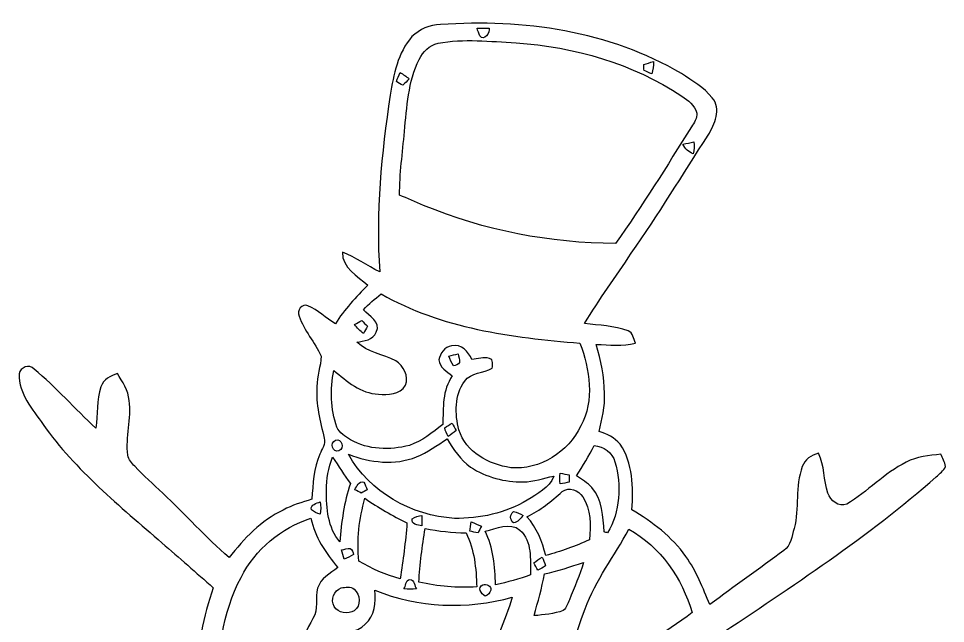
# Model space of a CAD drawing. Header units: centimetres. Extents: x -11.7 to 11.6, y -16 to 16.1.
# Drawn here: x -11.68 to 11.62, y 0.87 to 16.08 of the extents above; entities that cross this region are included whole.
import ezdxf

# ---------------------------------------------------------------- set-up
doc = ezdxf.new("R2010")
doc.units = ezdxf.units.CM
doc.header["$MEASUREMENT"] = 0
doc.layers.add('Camada 1', color=7, linetype='Continuous')

msp = doc.modelspace()

# ---------------------------------------------------------------- linework, layer by layer
at = {"layer": 'Camada 1', "color": 142}
for points, knots in [([(-1.07562, 15.92227), (1.00224, 16.07573), (3.17394, 15.76246), (4.98934, 14.69108), (4.98934, 14.69108), (5.2578, 14.5094), (5.5559, 14.3443), (5.75839, 14.0843), (5.75839, 14.0843), (5.99757, 13.80137), (5.82083, 13.41896), (5.65714, 13.14485), (5.65714, 13.14485), (5.01509, 12.15355), (4.4002, 11.1446), (3.72322, 10.17658), (3.72322, 10.17658), (3.33516, 9.58603), (2.91606, 9.01488), (2.55023, 8.40987), (2.55023, 8.40987), (2.91571, 8.36683), (3.29248, 8.35131), (3.64243, 8.22713), (3.64243, 8.22713), (3.76837, 8.18197), (3.78178, 8.02322), (3.82834, 7.92057), (3.82834, 7.92057), (3.50767, 7.82038), (3.16971, 7.88564), (2.84127, 7.88458), (2.84127, 7.88458), (2.95592, 7.48277), (3.05364, 7.07108), (3.04941, 6.65021), (3.04941, 6.65021), (3.07093, 6.32636), (2.98415, 6.01098), (2.915, 5.69771), (2.915, 5.69771), (3.11185, 5.63951), (3.30835, 5.54249), (3.44241, 5.38268), (3.44241, 5.38268), (3.77084, 4.90008), (3.7786, 4.29225), (3.73909, 3.73098), (3.73909, 3.73098), (4.25485, 3.42477), (4.74839, 3.05294), (5.09446, 2.55588), (5.09446, 2.55588), (5.36751, 2.19287), (5.52097, 1.76107), (5.70195, 1.34902), (5.70195, 1.34902), (6.31896, 1.80552), (6.94055, 2.25531), (7.5625, 2.7051), (7.5625, 2.7051), (7.73853, 2.83069), (7.75758, 3.07234), (7.81826, 3.26073), (7.81826, 3.26073), (7.95408, 3.77084), (7.83766, 4.31906), (8.02428, 4.81683), (8.02428, 4.81683), (8.08637, 4.99569), (8.25324, 5.0994), (8.42751, 5.14985), (8.42751, 5.14985), (8.5912, 4.83764), (8.55662, 4.47534), (8.66563, 4.14796), (8.66563, 4.14796), (8.73125, 3.96804), (8.94292, 3.78248), (9.14188, 3.87385), (9.14188, 3.87385), (9.66646, 4.1843), (10.08627, 4.64996), (10.63449, 4.92513), (10.63449, 4.92513), (10.89836, 5.07612), (11.21269, 5.08423), (11.5062, 5.13009), (11.5062, 5.13009), (11.54359, 5.02673), (11.61344, 4.93042), (11.62297, 4.81824), (11.62297, 4.81824), (11.58557, 4.70288), (11.46492, 4.6422), (11.38978, 4.55577), (11.38978, 4.55577), (9.67775, 3.05294), (7.76534, 1.80552), (5.87657, 0.54151), (5.87657, 0.54151), (6.12775, -0.99378), (5.87446, -2.60809), (5.16749, -3.99344), (5.16749, -3.99344), (6.42444, -5.04225), (7.15786, -6.64845), (7.239, -8.27334), (7.239, -8.27334), (7.38399, -10.18187), (6.57507, -12.0844), (5.26768, -13.45212), (5.26768, -13.45212), (4.4517, -14.33512), (3.43817, -15.03821), (2.31846, -15.47848), (2.31846, -15.47848), (1.40053, -15.84854), (0.40076, -15.96249), (-0.58244, -15.95861), (-0.58244, -15.95861), (-1.88278, -15.91627), (-3.17183, -15.60936), (-4.36174, -15.08654), (-4.36174, -15.08654), (-5.24193, -14.71718), (-6.03074, -14.15062), (-6.69466, -13.46764), (-6.69466, -13.46764), (-7.94209, -12.13908), (-8.70197, -10.34838), (-8.72772, -8.52029), (-8.72772, -8.52029), (-8.78628, -7.41362), (-8.62259, -6.27345), (-8.13894, -5.26944), (-8.13894, -5.26944), (-7.7918, -4.5212), (-7.23618, -3.88444), (-6.57648, -3.39478), (-6.57648, -3.39478), (-7.02098, -2.49132), (-7.19138, -1.47743), (-7.1815, -0.47625), (-7.1815, -0.47625), (-7.19737, 0.29104), (-7.03721, 1.05128), (-6.78321, 1.772), (-6.78321, 1.772), (-7.21572, 2.14454), (-7.64011, 2.52659), (-8.07403, 2.89736), (-8.07403, 2.89736), (-9.13412, 3.81952), (-10.24149, 4.71699), (-11.06099, 5.87269), (-11.06099, 5.87269), (-11.32593, 6.25863), (-11.68012, 6.63963), (-11.66142, 7.14375), (-11.66142, 7.14375), (-11.64484, 7.3085), (-11.40248, 7.4108), (-11.28889, 7.26616), (-11.28889, 7.26616), (-10.73785, 6.80791), (-10.26336, 6.26745), (-9.73667, 5.78309), (-9.73667, 5.78309), (-9.69398, 6.12987), (-9.71762, 6.48758), (-9.60967, 6.82378), (-9.60967, 6.82378), (-9.54793, 7.00334), (-9.36166, 7.09683), (-9.19551, 7.15857), (-9.19551, 7.15857), (-9.0678, 6.94655), (-8.91505, 6.73171), (-8.90023, 6.47488), (-8.90023, 6.47488), (-8.83003, 6.01698), (-8.9916, 5.55978), (-8.93657, 5.10117), (-8.93657, 5.10117), (-8.91505, 4.99004), (-8.83003, 4.90679), (-8.75877, 4.82388), (-8.75877, 4.82388), (-8.53793, 4.58576), (-8.29381, 4.37056), (-8.05603, 4.14973), (-8.05603, 4.14973), (-7.49124, 3.61703), (-6.97265, 3.0353), (-6.38422, 2.52695), (-6.38422, 2.52695), (-6.01521, 3.00567), (-5.5813, 3.46075), (-5.02814, 3.72392), (-5.02814, 3.72392), (-4.8006, 3.84422), (-4.55295, 3.91936), (-4.30777, 3.99486), (-4.30777, 3.99486), (-4.27461, 4.3755), (-4.27108, 4.77732), (-4.10139, 5.12868), (-4.10139, 5.12868), (-4.05483, 5.25674), (-3.95676, 5.38656), (-3.99344, 5.5305), (-3.99344, 5.5305), (-4.09963, 5.95418), (-4.21217, 6.38492), (-4.17724, 6.8266), (-4.17724, 6.8266), (-4.185, 7.08766), (-4.07988, 7.33496), (-4.07035, 7.59319), (-4.07035, 7.59319), (-4.23228, 7.93997), (-4.50356, 8.23136), (-4.62562, 8.59861), (-4.62562, 8.59861), (-4.7057, 8.73231), (-4.54272, 8.92034), (-4.40584, 8.8579), (-4.40584, 8.8579), (-4.14867, 8.74995), (-3.95146, 8.54604), (-3.71581, 8.4014), (-3.71581, 8.4014), (-3.49391, 8.76688), (-3.19158, 9.06886), (-2.90089, 9.37824), (-2.90089, 9.37824), (-3.16195, 9.59732), (-3.54436, 9.81639), (-3.53836, 10.20163), (-3.53836, 10.20163), (-3.20393, 10.08133), (-2.921, 9.85908), (-2.60103, 9.70844), (-2.60103, 9.70844), (-2.70157, 11.1954), (-2.55834, 12.68377), (-2.33468, 14.15309), (-2.33468, 14.15309), (-2.25354, 14.66885), (-2.14277, 15.21319), (-1.79176, 15.621), (-1.79176, 15.621), (-1.59879, 15.80092), (-1.34408, 15.9258), (-1.07562, 15.92227), (-1.07562, 15.92227), (-1.07562, 15.92227), (-1.07562, 15.92227), (-1.07562, 15.92227)], [0, 0, 0, 0, 0.01515152, 0.01515152, 0.01515152, 0.01515152, 0.03030303, 0.03030303, 0.03030303, 0.03030303, 0.04545455, 0.04545455, 0.04545455, 0.04545455, 0.06060606, 0.06060606, 0.06060606, 0.06060606, 0.07575758, 0.07575758, 0.07575758, 0.07575758, 0.09090909, 0.09090909, 0.09090909, 0.09090909, 0.10606061, 0.10606061, 0.10606061, 0.10606061, 0.12121212, 0.12121212, 0.12121212, 0.12121212, 0.13636364, 0.13636364, 0.13636364, 0.13636364, 0.15151515, 0.15151515, 0.15151515, 0.15151515, 0.16666667, 0.16666667, 0.16666667, 0.16666667, 0.18181818, 0.18181818, 0.18181818, 0.18181818, 0.1969697, 0.1969697, 0.1969697, 0.1969697, 0.21212121, 0.21212121, 0.21212121, 0.21212121, 0.22727273, 0.22727273, 0.22727273, 0.22727273, 0.24242424, 0.24242424, 0.24242424, 0.24242424, 0.25757576, 0.25757576, 0.25757576, 0.25757576, 0.27272727, 0.27272727, 0.27272727, 0.27272727, 0.28787879, 0.28787879, 0.28787879, 0.28787879, 0.3030303, 0.3030303, 0.3030303, 0.3030303, 0.31818182, 0.31818182, 0.31818182, 0.31818182, 0.33333333, 0.33333333, 0.33333333, 0.33333333, 0.34848485, 0.34848485, 0.34848485, 0.34848485, 0.36363636, 0.36363636, 0.36363636, 0.36363636, 0.37878788, 0.37878788, 0.37878788, 0.37878788, 0.39393939, 0.39393939, 0.39393939, 0.39393939, 0.40909091, 0.40909091, 0.40909091, 0.40909091, 0.42424242, 0.42424242, 0.42424242, 0.42424242, 0.43939394, 0.43939394, 0.43939394, 0.43939394, 0.45454545, 0.45454545, 0.45454545, 0.45454545, 0.46969697, 0.46969697, 0.46969697, 0.46969697, 0.48484848, 0.48484848, 0.48484848, 0.48484848, 0.5, 0.5, 0.5, 0.5, 0.51515152, 0.51515152, 0.51515152, 0.51515152, 0.53030303, 0.53030303, 0.53030303, 0.53030303, 0.54545455, 0.54545455, 0.54545455, 0.54545455, 0.56060606, 0.56060606, 0.56060606, 0.56060606, 0.57575758, 0.57575758, 0.57575758, 0.57575758, 0.59090909, 0.59090909, 0.59090909, 0.59090909, 0.60606061, 0.60606061, 0.60606061, 0.60606061, 0.62121212, 0.62121212, 0.62121212, 0.62121212, 0.63636364, 0.63636364, 0.63636364, 0.63636364, 0.65151515, 0.65151515, 0.65151515, 0.65151515, 0.66666667, 0.66666667, 0.66666667, 0.66666667, 0.68181818, 0.68181818, 0.68181818, 0.68181818, 0.6969697, 0.6969697, 0.6969697, 0.6969697, 0.71212121, 0.71212121, 0.71212121, 0.71212121, 0.72727273, 0.72727273, 0.72727273, 0.72727273, 0.74242424, 0.74242424, 0.74242424, 0.74242424, 0.75757576, 0.75757576, 0.75757576, 0.75757576, 0.77272727, 0.77272727, 0.77272727, 0.77272727, 0.78787879, 0.78787879, 0.78787879, 0.78787879, 0.8030303, 0.8030303, 0.8030303, 0.8030303, 0.81818182, 0.81818182, 0.81818182, 0.81818182, 0.83333333, 0.83333333, 0.83333333, 0.83333333, 0.84848485, 0.84848485, 0.84848485, 0.84848485, 0.86363636, 0.86363636, 0.86363636, 0.86363636, 0.87878788, 0.87878788, 0.87878788, 0.87878788, 0.89393939, 0.89393939, 0.89393939, 0.89393939, 0.90909091, 0.90909091, 0.90909091, 0.90909091, 0.92424242, 0.92424242, 0.92424242, 0.92424242, 0.93939394, 0.93939394, 0.93939394, 0.93939394, 0.95454545, 0.95454545, 0.95454545, 0.95454545, 0.96969697, 0.96969697, 0.96969697, 0.96969697, 1, 1, 1, 1]), ([(-0.15416, 15.8302), (-0.13653, 15.78257), (-0.1016, 15.68697), (-0.08431, 15.63934), (-0.08431, 15.63934), (0.02505, 15.47389), (0.17604, 15.74165), (0.15416, 15.8302), (0.15416, 15.8302), (0.05151, 15.83549), (-0.05151, 15.83549), (-0.15416, 15.8302), (-0.15416, 15.8302), (-0.15416, 15.8302), (-0.15416, 15.8302), (-0.15416, 15.8302)], [0, 0, 0, 0, 0.2, 0.2, 0.2, 0.2, 0.4, 0.4, 0.4, 0.4, 0.6, 0.6, 0.6, 0.6, 1, 1, 1, 1]), ([(-1.13277, 15.45308), (-1.34832, 15.4111), (-1.51483, 15.24), (-1.60761, 15.04844), (-1.60761, 15.04844), (-1.88842, 14.48788), (-1.91558, 13.84723), (-1.97979, 13.23587), (-1.97979, 13.23587), (-2.02283, 12.70282), (-2.1022, 12.17189), (-2.10079, 11.63637), (-2.10079, 11.63637), (-1.89759, 11.55594), (-1.69933, 11.46422), (-1.49719, 11.38061), (-1.49719, 11.38061), (0.02787, 10.7442), (1.68028, 10.43093), (3.33093, 10.42211), (3.33093, 10.42211), (4.00438, 11.37426), (4.61574, 12.36768), (5.23946, 13.35229), (5.23946, 13.35229), (5.30049, 13.45777), (5.38374, 13.57101), (5.37492, 13.70012), (5.37492, 13.70012), (5.32589, 13.89803), (5.15126, 14.02186), (4.9911, 14.12699), (4.9911, 14.12699), (3.75955, 14.94437), (2.29588, 15.36947), (0.82762, 15.46401), (0.82762, 15.46401), (0.17568, 15.50035), (-0.48507, 15.57796), (-1.13277, 15.45308), (-1.13277, 15.45308), (-1.13277, 15.45308), (-1.13277, 15.45308), (-1.13277, 15.45308)], [0, 0, 0, 0, 0.08333333, 0.08333333, 0.08333333, 0.08333333, 0.16666667, 0.16666667, 0.16666667, 0.16666667, 0.25, 0.25, 0.25, 0.25, 0.33333333, 0.33333333, 0.33333333, 0.33333333, 0.41666667, 0.41666667, 0.41666667, 0.41666667, 0.5, 0.5, 0.5, 0.5, 0.58333333, 0.58333333, 0.58333333, 0.58333333, 0.66666667, 0.66666667, 0.66666667, 0.66666667, 0.75, 0.75, 0.75, 0.75, 0.83333333, 0.83333333, 0.83333333, 0.83333333, 1, 1, 1, 1]), ([(4.03578, 14.91721), (4.03825, 14.86817), (4.04142, 14.81949), (4.0446, 14.77045), (4.0446, 14.77045), (4.11057, 14.74223), (4.17654, 14.71366), (4.24286, 14.68508), (4.24286, 14.68508), (4.26896, 14.78597), (4.28343, 14.88969), (4.28202, 14.99376), (4.28202, 14.99376), (4.19911, 14.97048), (4.11692, 14.94543), (4.03578, 14.91721), (4.03578, 14.91721), (4.03578, 14.91721), (4.03578, 14.91721), (4.03578, 14.91721)], [0, 0, 0, 0, 0.16666667, 0.16666667, 0.16666667, 0.16666667, 0.33333333, 0.33333333, 0.33333333, 0.33333333, 0.5, 0.5, 0.5, 0.5, 0.66666667, 0.66666667, 0.66666667, 0.66666667, 1, 1, 1, 1]), ([(-2.08844, 14.71965), (-2.1209, 14.64416), (-2.1523, 14.56831), (-2.18158, 14.49176), (-2.18158, 14.49176), (-2.1269, 14.46071), (-2.07257, 14.42967), (-2.01789, 14.39862), (-2.01789, 14.39862), (-1.96391, 14.45225), (-1.91135, 14.50763), (-1.85949, 14.56372), (-1.85949, 14.56372), (-1.93358, 14.61911), (-2.00978, 14.67132), (-2.08844, 14.71965), (-2.08844, 14.71965), (-2.08844, 14.71965), (-2.08844, 14.71965), (-2.08844, 14.71965)], [0, 0, 0, 0, 0.16666667, 0.16666667, 0.16666667, 0.16666667, 0.33333333, 0.33333333, 0.33333333, 0.33333333, 0.5, 0.5, 0.5, 0.5, 0.66666667, 0.66666667, 0.66666667, 0.66666667, 1, 1, 1, 1]), ([(5.02391, 12.91484), (5.07647, 12.80336), (5.16855, 12.72187), (5.2832, 12.67707), (5.2832, 12.67707), (5.3019, 12.7762), (5.30931, 12.87709), (5.29907, 12.97728), (5.29907, 12.97728), (5.20665, 12.95823), (5.11492, 12.93742), (5.02391, 12.91484), (5.02391, 12.91484), (5.02391, 12.91484), (5.02391, 12.91484), (5.02391, 12.91484)], [0, 0, 0, 0, 0.2, 0.2, 0.2, 0.2, 0.4, 0.4, 0.4, 0.4, 0.6, 0.6, 0.6, 0.6, 1, 1, 1, 1]), ([(-3.01096, 8.75665), (-2.86949, 8.59261), (-2.56293, 8.45573), (-2.6864, 8.19044), (-2.6864, 8.19044), (-2.76154, 7.99536), (-3.00108, 7.97031), (-3.17818, 7.94491), (-3.17818, 7.94491), (-2.90195, 7.69197), (-2.51848, 7.63199), (-2.19146, 7.47501), (-2.19146, 7.47501), (-2.00942, 7.34025), (-1.85103, 7.08625), (-1.95509, 6.85871), (-1.95509, 6.85871), (-2.09268, 6.62869), (-2.3943, 6.60788), (-2.63313, 6.63716), (-2.63313, 6.63716), (-3.07834, 6.65127), (-3.42653, 6.96419), (-3.75673, 7.22771), (-3.75673, 7.22771), (-3.84986, 6.75781), (-3.83293, 6.26251), (-3.677, 5.80813), (-3.677, 5.80813), (-3.61421, 5.65856), (-3.46181, 5.57389), (-3.33163, 5.48958), (-3.33163, 5.48958), (-2.88996, 5.23099), (-2.34033, 5.22252), (-1.85526, 5.3467), (-1.85526, 5.3467), (-1.53811, 5.45394), (-1.2767, 5.67584), (-1.01, 5.87058), (-1.01, 5.87058), (-1.00718, 6.28791), (-1.02447, 6.73629), (-0.77717, 7.09612), (-0.77717, 7.09612), (-0.91193, 7.20266), (-1.09679, 7.30814), (-1.1109, 7.49617), (-1.1109, 7.49617), (-1.07915, 7.65246), (-0.96979, 7.83519), (-0.79304, 7.85001), (-0.79304, 7.85001), (-0.54751, 7.90963), (-0.37006, 7.70467), (-0.28434, 7.5057), (-0.28434, 7.5057), (-0.13794, 7.52016), (0.01446, 7.58331), (0.1584, 7.53322), (0.1584, 7.53322), (0.27093, 7.50782), (0.23213, 7.37941), (0.23001, 7.29015), (0.23001, 7.29015), (0.00776, 7.16033), (-0.30445, 7.19279), (-0.46531, 6.95784), (-0.46531, 6.95784), (-0.72178, 6.61317), (-0.71261, 6.13657), (-0.60995, 5.73758), (-0.60995, 5.73758), (-0.43568, 5.18054), (0.14781, 4.86622), (0.69321, 4.78825), (0.69321, 4.78825), (1.42663, 4.72193), (2.14454, 5.18231), (2.45392, 5.83706), (2.45392, 5.83706), (2.80388, 6.47735), (2.68287, 7.26264), (2.4317, 7.91669), (2.4317, 7.91669), (0.71967, 8.05639), (-1.05198, 8.28992), (-2.56611, 9.1567), (-2.56611, 9.1567), (-2.71886, 9.02864), (-2.87443, 8.9027), (-3.01096, 8.75665), (-3.01096, 8.75665), (-3.01096, 8.75665), (-3.01096, 8.75665), (-3.01096, 8.75665)], [0, 0, 0, 0, 0.04, 0.04, 0.04, 0.04, 0.08, 0.08, 0.08, 0.08, 0.12, 0.12, 0.12, 0.12, 0.16, 0.16, 0.16, 0.16, 0.2, 0.2, 0.2, 0.2, 0.24, 0.24, 0.24, 0.24, 0.28, 0.28, 0.28, 0.28, 0.32, 0.32, 0.32, 0.32, 0.36, 0.36, 0.36, 0.36, 0.4, 0.4, 0.4, 0.4, 0.44, 0.44, 0.44, 0.44, 0.48, 0.48, 0.48, 0.48, 0.52, 0.52, 0.52, 0.52, 0.56, 0.56, 0.56, 0.56, 0.6, 0.6, 0.6, 0.6, 0.64, 0.64, 0.64, 0.64, 0.68, 0.68, 0.68, 0.68, 0.72, 0.72, 0.72, 0.72, 0.76, 0.76, 0.76, 0.76, 0.8, 0.8, 0.8, 0.8, 0.84, 0.84, 0.84, 0.84, 0.88, 0.88, 0.88, 0.88, 0.92, 0.92, 0.92, 0.92, 1, 1, 1, 1]), ([(-3.23144, 8.3887), (-3.17147, 8.2998), (-3.09492, 8.2236), (-3.00602, 8.16328), (-3.00602, 8.16328), (-2.97356, 8.22254), (-2.94076, 8.28181), (-2.9083, 8.34108), (-2.9083, 8.34108), (-2.95663, 8.39011), (-3.00496, 8.43844), (-3.05364, 8.48642), (-3.05364, 8.48642), (-3.11326, 8.45397), (-3.17253, 8.42151), (-3.23144, 8.3887), (-3.23144, 8.3887), (-3.23144, 8.3887), (-3.23144, 8.3887), (-3.23144, 8.3887)], [0, 0, 0, 0, 0.16666667, 0.16666667, 0.16666667, 0.16666667, 0.33333333, 0.33333333, 0.33333333, 0.33333333, 0.5, 0.5, 0.5, 0.5, 0.66666667, 0.66666667, 0.66666667, 0.66666667, 1, 1, 1, 1]), ([(-0.8636, 7.58719), (-0.82903, 7.51064), (-0.79622, 7.42315), (-0.74789, 7.35118), (-0.74789, 7.35118), (-0.68721, 7.35401), (-0.62759, 7.38082), (-0.59337, 7.43303), (-0.59337, 7.43303), (-0.59373, 7.50746), (-0.61207, 7.57978), (-0.62794, 7.6521), (-0.62794, 7.6521), (-0.70697, 7.63094), (-0.78528, 7.60942), (-0.8636, 7.58719), (-0.8636, 7.58719), (-0.8636, 7.58719), (-0.8636, 7.58719), (-0.8636, 7.58719)], [0, 0, 0, 0, 0.16666667, 0.16666667, 0.16666667, 0.16666667, 0.33333333, 0.33333333, 0.33333333, 0.33333333, 0.5, 0.5, 0.5, 0.5, 0.66666667, 0.66666667, 0.66666667, 0.66666667, 1, 1, 1, 1]), ([(-0.96591, 5.7912), (-0.95038, 5.71359), (-0.9144, 5.64233), (-0.88124, 5.57107), (-0.88124, 5.57107), (-0.81174, 5.61975), (-0.7433, 5.66914), (-0.67557, 5.71994), (-0.67557, 5.71994), (-0.70979, 5.78167), (-0.74401, 5.84306), (-0.77788, 5.90444), (-0.77788, 5.90444), (-0.84243, 5.86987), (-0.90876, 5.83741), (-0.96591, 5.7912), (-0.96591, 5.7912), (-0.96591, 5.7912), (-0.96591, 5.7912), (-0.96591, 5.7912)], [0, 0, 0, 0, 0.16666667, 0.16666667, 0.16666667, 0.16666667, 0.33333333, 0.33333333, 0.33333333, 0.33333333, 0.5, 0.5, 0.5, 0.5, 0.66666667, 0.66666667, 0.66666667, 0.66666667, 1, 1, 1, 1]), ([(-3.71263, 5.48076), (-3.85763, 5.41373), (-3.78742, 5.15902), (-3.62514, 5.20841), (-3.62514, 5.20841), (-3.48015, 5.27579), (-3.55036, 5.53014), (-3.71263, 5.48076), (-3.71263, 5.48076), (-3.71263, 5.48076), (-3.71263, 5.48076), (-3.71263, 5.48076)], [0, 0, 0, 0, 0.25, 0.25, 0.25, 0.25, 0.5, 0.5, 0.5, 0.5, 1, 1, 1, 1]), ([(-1.67428, 5.05883), (-2.22532, 4.84152), (-2.84551, 4.91031), (-3.3849, 5.12798), (-3.3849, 5.12798), (-2.86032, 4.17054), (-1.79776, 3.57858), (-0.72178, 3.51473), (-0.72178, 3.51473), (-0.08678, 3.50626), (0.56162, 3.63961), (1.10843, 3.97298), (1.10843, 3.97298), (1.3589, 4.13032), (1.66299, 4.2799), (1.77624, 4.57271), (1.77624, 4.57271), (1.5173, 4.53461), (1.27, 4.42807), (1.00506, 4.43054), (1.00506, 4.43054), (0.54328, 4.42207), (0.07444, 4.54907), (-0.31433, 4.80095), (-0.31433, 4.80095), (-0.57185, 4.98228), (-0.74754, 5.25004), (-0.90699, 5.51568), (-0.90699, 5.51568), (-1.15499, 5.35129), (-1.39488, 5.16678), (-1.67428, 5.05883), (-1.67428, 5.05883), (-1.67428, 5.05883), (-1.67428, 5.05883), (-1.67428, 5.05883)], [0, 0, 0, 0, 0.1, 0.1, 0.1, 0.1, 0.2, 0.2, 0.2, 0.2, 0.3, 0.3, 0.3, 0.3, 0.4, 0.4, 0.4, 0.4, 0.5, 0.5, 0.5, 0.5, 0.6, 0.6, 0.6, 0.6, 0.7, 0.7, 0.7, 0.7, 0.8, 0.8, 0.8, 0.8, 1, 1, 1, 1]), ([(2.79188, 5.34705), (2.65924, 5.08423), (2.51072, 4.82988), (2.34527, 4.58646), (2.34527, 4.58646), (2.47932, 4.49298), (2.62114, 4.40584), (2.73579, 4.28766), (2.73579, 4.28766), (2.99473, 3.98039), (3.01943, 3.55812), (3.03883, 3.175), (3.03883, 3.175), (3.06105, 3.16865), (3.10586, 3.15595), (3.12808, 3.1496), (3.12808, 3.1496), (3.44805, 3.68124), (3.47909, 4.34622), (3.31364, 4.93395), (3.31364, 4.93395), (3.24767, 5.16608), (3.02754, 5.32201), (2.79188, 5.34705), (2.79188, 5.34705), (2.79188, 5.34705), (2.79188, 5.34705), (2.79188, 5.34705)], [0, 0, 0, 0, 0.125, 0.125, 0.125, 0.125, 0.25, 0.25, 0.25, 0.25, 0.375, 0.375, 0.375, 0.375, 0.5, 0.5, 0.5, 0.5, 0.625, 0.625, 0.625, 0.625, 0.75, 0.75, 0.75, 0.75, 1, 1, 1, 1]), ([(-3.78531, 5.05001), (-3.88691, 4.78473), (-3.94758, 4.50109), (-3.937, 4.21569), (-3.937, 4.21569), (-3.94935, 3.76872), (-3.90031, 3.28083), (-3.60433, 2.92206), (-3.60433, 2.92206), (-3.56447, 3.41842), (-3.49956, 3.91619), (-3.3341, 4.38856), (-3.3341, 4.38856), (-3.49179, 4.6041), (-3.63467, 4.82953), (-3.78531, 5.05001), (-3.78531, 5.05001), (-3.78531, 5.05001), (-3.78531, 5.05001), (-3.78531, 5.05001)], [0, 0, 0, 0, 0.16666667, 0.16666667, 0.16666667, 0.16666667, 0.33333333, 0.33333333, 0.33333333, 0.33333333, 0.5, 0.5, 0.5, 0.5, 0.66666667, 0.66666667, 0.66666667, 0.66666667, 1, 1, 1, 1]), ([(-3.22651, 4.2351), (-3.17218, 4.20723), (-3.1175, 4.17865), (-3.06282, 4.15043), (-3.06282, 4.15043), (-3.01272, 4.17901), (-2.96298, 4.20723), (-2.91253, 4.2351), (-2.91253, 4.2351), (-2.9337, 4.28308), (-2.97603, 4.37938), (-2.99685, 4.42736), (-2.99685, 4.42736), (-3.12526, 4.45629), (-3.17571, 4.3247), (-3.22651, 4.2351), (-3.22651, 4.2351), (-3.22651, 4.2351), (-3.22651, 4.2351), (-3.22651, 4.2351)], [0, 0, 0, 0, 0.16666667, 0.16666667, 0.16666667, 0.16666667, 0.33333333, 0.33333333, 0.33333333, 0.33333333, 0.5, 0.5, 0.5, 0.5, 0.66666667, 0.66666667, 0.66666667, 0.66666667, 1, 1, 1, 1]), ([(1.93357, 4.6482), (1.92758, 4.56001), (1.92758, 4.47146), (1.93357, 4.38291), (1.93357, 4.38291), (2.01119, 4.39596), (2.08915, 4.40972), (2.16641, 4.42419), (2.16641, 4.42419), (2.16641, 4.42419), (2.16641, 4.60692), (2.16641, 4.60692), (2.16641, 4.60692), (2.08915, 4.62139), (2.01119, 4.6355), (1.93357, 4.6482), (1.93357, 4.6482), (1.93357, 4.6482), (1.93357, 4.6482), (1.93357, 4.6482)], [0, 0, 0, 0, 0.16666667, 0.16666667, 0.16666667, 0.16666667, 0.33333333, 0.33333333, 0.33333333, 0.33333333, 0.5, 0.5, 0.5, 0.5, 0.66666667, 0.66666667, 0.66666667, 0.66666667, 1, 1, 1, 1]), ([(1.9879, 4.18571), (1.71274, 3.94935), (1.4351, 3.70946), (1.10243, 3.556), (1.10243, 3.556), (1.34867, 3.28154), (1.48449, 2.93617), (1.57409, 2.58163), (1.57409, 2.58163), (1.94945, 2.68217), (2.31846, 2.81164), (2.67053, 2.97709), (2.67053, 2.97709), (2.69769, 3.34045), (2.72486, 3.74227), (2.50366, 4.05483), (2.50366, 4.05483), (2.39677, 4.21605), (2.159, 4.32611), (1.9879, 4.18571), (1.9879, 4.18571), (1.9879, 4.18571), (1.9879, 4.18571), (1.9879, 4.18571)], [0, 0, 0, 0, 0.14285714, 0.14285714, 0.14285714, 0.14285714, 0.28571429, 0.28571429, 0.28571429, 0.28571429, 0.42857143, 0.42857143, 0.42857143, 0.42857143, 0.57142857, 0.57142857, 0.57142857, 0.57142857, 0.71428571, 0.71428571, 0.71428571, 0.71428571, 1, 1, 1, 1]), ([(-2.97215, 4.01814), (-3.11714, 3.5052), (-3.18241, 2.97004), (-3.12455, 2.43875), (-3.12455, 2.43875), (-2.79964, 2.24261), (-2.44863, 2.09515), (-2.08174, 1.99849), (-2.08174, 1.99849), (-2.01754, 2.46415), (-1.94628, 2.92911), (-1.91594, 3.39831), (-1.91594, 3.39831), (-2.28494, 3.5754), (-2.63384, 3.78883), (-2.97215, 4.01814), (-2.97215, 4.01814), (-2.97215, 4.01814), (-2.97215, 4.01814), (-2.97215, 4.01814)], [0, 0, 0, 0, 0.16666667, 0.16666667, 0.16666667, 0.16666667, 0.33333333, 0.33333333, 0.33333333, 0.33333333, 0.5, 0.5, 0.5, 0.5, 0.66666667, 0.66666667, 0.66666667, 0.66666667, 1, 1, 1, 1]), ([(-4.31588, 3.73274), (-4.25379, 3.67524), (-4.17124, 3.64984), (-4.0954, 3.61633), (-4.0954, 3.61633), (-4.0767, 3.72145), (-4.0767, 3.82799), (-4.0954, 3.93312), (-4.0954, 3.93312), (-4.17936, 3.88655), (-4.35398, 3.86574), (-4.31588, 3.73274), (-4.31588, 3.73274), (-4.31588, 3.73274), (-4.31588, 3.73274), (-4.31588, 3.73274)], [0, 0, 0, 0, 0.2, 0.2, 0.2, 0.2, 0.4, 0.4, 0.4, 0.4, 0.6, 0.6, 0.6, 0.6, 1, 1, 1, 1]), ([(-6.08718, 2.02988), (-6.56167, 1.13771), (-6.68726, 0.09807), (-6.64139, -0.89888), (-6.64139, -0.89888), (-6.59483, -1.84785), (-6.39057, -2.82504), (-5.83847, -3.61597), (-5.83847, -3.61597), (-5.50863, -4.11974), (-5.03696, -4.51556), (-4.52332, -4.82283), (-4.52332, -4.82283), (-4.58011, -4.65455), (-4.57341, -4.41748), (-4.76497, -4.34128), (-4.76497, -4.34128), (-5.06589, -4.20546), (-5.3153, -3.92959), (-5.30966, -3.58246), (-5.30966, -3.58246), (-5.33012, -3.27872), (-5.0987, -3.05682), (-4.93183, -2.83316), (-4.93183, -2.83316), (-4.96746, -2.42499), (-4.98087, -2.01542), (-5.01086, -1.60726), (-5.01086, -1.60726), (-5.00874, -1.38359), (-5.20594, -1.23896), (-5.27191, -1.03928), (-5.27191, -1.03928), (-5.35834, -0.76482), (-5.29061, -0.44662), (-5.08706, -0.24095), (-5.08706, -0.24095), (-4.95582, -0.10125), (-4.72758, -0.04727), (-4.66725, 0.15275), (-4.66725, 0.15275), (-4.55718, 0.4445), (-4.43301, 0.73025), (-4.27814, 1.00154), (-4.27814, 1.00154), (-4.12679, 1.22837), (-4.23616, 1.51271), (-4.16066, 1.75966), (-4.16066, 1.75966), (-4.08623, 2.00307), (-3.84669, 2.13678), (-3.65301, 2.27647), (-3.65301, 2.27647), (-3.95923, 2.63913), (-4.22839, 3.04659), (-4.32894, 3.51755), (-4.32894, 3.51755), (-5.08353, 3.28119), (-5.7217, 2.72909), (-6.08718, 2.02988), (-6.08718, 2.02988), (-6.08718, 2.02988), (-6.08718, 2.02988), (-6.08718, 2.02988)], [0, 0, 0, 0, 0.05882353, 0.05882353, 0.05882353, 0.05882353, 0.11764706, 0.11764706, 0.11764706, 0.11764706, 0.17647059, 0.17647059, 0.17647059, 0.17647059, 0.23529412, 0.23529412, 0.23529412, 0.23529412, 0.29411765, 0.29411765, 0.29411765, 0.29411765, 0.35294118, 0.35294118, 0.35294118, 0.35294118, 0.41176471, 0.41176471, 0.41176471, 0.41176471, 0.47058824, 0.47058824, 0.47058824, 0.47058824, 0.52941176, 0.52941176, 0.52941176, 0.52941176, 0.58823529, 0.58823529, 0.58823529, 0.58823529, 0.64705882, 0.64705882, 0.64705882, 0.64705882, 0.70588235, 0.70588235, 0.70588235, 0.70588235, 0.76470588, 0.76470588, 0.76470588, 0.76470588, 0.82352941, 0.82352941, 0.82352941, 0.82352941, 0.88235294, 0.88235294, 0.88235294, 0.88235294, 1, 1, 1, 1]), ([(-1.78047, 3.50661), (-1.82668, 3.35739), (-1.63759, 3.35351), (-1.53917, 3.32493), (-1.53917, 3.32493), (-1.53917, 3.32493), (-1.53917, 3.58951), (-1.53917, 3.58951), (-1.53917, 3.58951), (-1.62207, 3.57011), (-1.70956, 3.55671), (-1.78047, 3.50661), (-1.78047, 3.50661), (-1.78047, 3.50661), (-1.78047, 3.50661), (-1.78047, 3.50661)], [0, 0, 0, 0, 0.2, 0.2, 0.2, 0.2, 0.4, 0.4, 0.4, 0.4, 0.6, 0.6, 0.6, 0.6, 1, 1, 1, 1]), ([(0.76306, 3.68759), (0.66781, 3.61174), (0.66569, 3.47345), (0.76623, 3.40042), (0.76623, 3.40042), (0.87489, 3.41136), (0.93486, 3.51437), (1.00506, 3.58493), (1.00506, 3.58493), (0.92745, 3.6255), (0.84984, 3.66995), (0.76306, 3.68759), (0.76306, 3.68759), (0.76306, 3.68759), (0.76306, 3.68759), (0.76306, 3.68759)], [0, 0, 0, 0, 0.2, 0.2, 0.2, 0.2, 0.4, 0.4, 0.4, 0.4, 0.6, 0.6, 0.6, 0.6, 1, 1, 1, 1]), ([(-0.2988, 3.42477), (-0.30868, 3.36656), (-0.32808, 3.24979), (-0.33761, 3.19123), (-0.33761, 3.19123), (-0.26811, 3.17747), (-0.19826, 3.16406), (-0.12806, 3.15066), (-0.12806, 3.15066), (-0.09984, 3.20569), (-0.07161, 3.26037), (-0.04304, 3.31505), (-0.04304, 3.31505), (-0.12629, 3.35315), (-0.21555, 3.39302), (-0.2988, 3.42477), (-0.2988, 3.42477), (-0.2988, 3.42477), (-0.2988, 3.42477), (-0.2988, 3.42477)], [0, 0, 0, 0, 0.16666667, 0.16666667, 0.16666667, 0.16666667, 0.33333333, 0.33333333, 0.33333333, 0.33333333, 0.5, 0.5, 0.5, 0.5, 0.66666667, 0.66666667, 0.66666667, 0.66666667, 1, 1, 1, 1]), ([(0.05151, 3.19617), (0.25083, 2.77566), (0.29951, 2.30434), (0.31327, 1.84432), (0.31327, 1.84432), (0.61066, 1.911), (0.90876, 1.98402), (1.19239, 2.09726), (1.19239, 2.09726), (1.1811, 2.47826), (1.24001, 2.93758), (0.92604, 3.21804), (0.92604, 3.21804), (0.67592, 3.43429), (0.32738, 3.2445), (0.05151, 3.19617), (0.05151, 3.19617), (0.05151, 3.19617), (0.05151, 3.19617), (0.05151, 3.19617)], [0, 0, 0, 0, 0.16666667, 0.16666667, 0.16666667, 0.16666667, 0.33333333, 0.33333333, 0.33333333, 0.33333333, 0.5, 0.5, 0.5, 0.5, 0.66666667, 0.66666667, 0.66666667, 0.66666667, 1, 1, 1, 1]), ([(-1.45979, 3.25543), (-1.52365, 2.80917), (-1.59597, 2.36326), (-1.61431, 1.9117), (-1.61431, 1.9117), (-1.13912, 1.80128), (-0.64841, 1.76424), (-0.16122, 1.78999), (-0.16122, 1.78999), (-0.17427, 2.25213), (-0.21872, 2.72838), (-0.42863, 3.14748), (-0.42863, 3.14748), (-0.7747, 3.15807), (-1.11936, 3.19264), (-1.45979, 3.25543), (-1.45979, 3.25543), (-1.45979, 3.25543), (-1.45979, 3.25543), (-1.45979, 3.25543)], [0, 0, 0, 0, 0.16666667, 0.16666667, 0.16666667, 0.16666667, 0.33333333, 0.33333333, 0.33333333, 0.33333333, 0.5, 0.5, 0.5, 0.5, 0.66666667, 0.66666667, 0.66666667, 0.66666667, 1, 1, 1, 1]), ([(3.66289, 3.24132), (3.30412, 2.57104), (2.82399, 1.96391), (2.56893, 1.24107), (2.56893, 1.24107), (2.04047, -0.05821), (1.87149, -1.54481), (2.292, -2.89807), (2.292, -2.89807), (2.53718, -3.66854), (3.05752, -4.33811), (3.74368, -4.76638), (3.74368, -4.76638), (3.98533, -4.58752), (4.25485, -4.43759), (4.45135, -4.20476), (4.45135, -4.20476), (4.79919, -3.83469), (4.97664, -3.34857), (5.13433, -2.87549), (5.13433, -2.87549), (5.45218, -1.90818), (5.55837, -0.87489), (5.44724, 0.13723), (5.44724, 0.13723), (4.94277, -0.19191), (4.44359, -0.52917), (3.96416, -0.89429), (3.96416, -0.89429), (3.77155, -1.02553), (3.54506, -1.21461), (3.29671, -1.11372), (3.29671, -1.11372), (3.0547, -0.97578), (3.02119, -0.61807), (3.20463, -0.41804), (3.20463, -0.41804), (3.78566, 0.22543), (4.57447, 0.62089), (5.25392, 1.14582), (5.25392, 1.14582), (5.00556, 2.00625), (4.45911, 2.80635), (3.66289, 3.24132), (3.66289, 3.24132), (3.66289, 3.24132), (3.66289, 3.24132), (3.66289, 3.24132)], [0, 0, 0, 0, 0.07692308, 0.07692308, 0.07692308, 0.07692308, 0.15384615, 0.15384615, 0.15384615, 0.15384615, 0.23076923, 0.23076923, 0.23076923, 0.23076923, 0.30769231, 0.30769231, 0.30769231, 0.30769231, 0.38461538, 0.38461538, 0.38461538, 0.38461538, 0.46153846, 0.46153846, 0.46153846, 0.46153846, 0.53846154, 0.53846154, 0.53846154, 0.53846154, 0.61538462, 0.61538462, 0.61538462, 0.61538462, 0.69230769, 0.69230769, 0.69230769, 0.69230769, 0.76923077, 0.76923077, 0.76923077, 0.76923077, 0.84615385, 0.84615385, 0.84615385, 0.84615385, 1, 1, 1, 1]), ([(-3.55988, 2.72344), (-3.53907, 2.64478), (-3.51719, 2.56646), (-3.49497, 2.48779), (-3.49497, 2.48779), (-3.41948, 2.52906), (-3.33058, 2.5527), (-3.25896, 2.6035), (-3.25896, 2.6035), (-3.26178, 2.66453), (-3.28859, 2.72415), (-3.34081, 2.75802), (-3.34081, 2.75802), (-3.41524, 2.75802), (-3.48756, 2.73932), (-3.55988, 2.72344), (-3.55988, 2.72344), (-3.55988, 2.72344), (-3.55988, 2.72344), (-3.55988, 2.72344)], [0, 0, 0, 0, 0.16666667, 0.16666667, 0.16666667, 0.16666667, 0.33333333, 0.33333333, 0.33333333, 0.33333333, 0.5, 0.5, 0.5, 0.5, 0.66666667, 0.66666667, 0.66666667, 0.66666667, 1, 1, 1, 1]), ([(1.27529, 2.39395), (1.30916, 2.33257), (1.34338, 2.27118), (1.3776, 2.20945), (1.3776, 2.20945), (1.4418, 2.24402), (1.50812, 2.27647), (1.56563, 2.32269), (1.56563, 2.32269), (1.54975, 2.40065), (1.51377, 2.47191), (1.48096, 2.54282), (1.48096, 2.54282), (1.41146, 2.49449), (1.34267, 2.44475), (1.27529, 2.39395), (1.27529, 2.39395), (1.27529, 2.39395), (1.27529, 2.39395), (1.27529, 2.39395)], [0, 0, 0, 0, 0.16666667, 0.16666667, 0.16666667, 0.16666667, 0.33333333, 0.33333333, 0.33333333, 0.33333333, 0.5, 0.5, 0.5, 0.5, 0.66666667, 0.66666667, 0.66666667, 0.66666667, 1, 1, 1, 1]), ([(1.54093, 2.11772), (1.47391, 1.76318), (1.37901, 1.41534), (1.27952, 1.06927), (1.27952, 1.06927), (1.52823, 1.08832), (1.77871, 1.11442), (2.01612, 1.19556), (2.01612, 1.19556), (2.0955, 1.26612), (2.12619, 1.37266), (2.16817, 1.4665), (2.16817, 1.4665), (2.28812, 1.77941), (2.43452, 2.08351), (2.5206, 2.40841), (2.5206, 2.40841), (2.19781, 2.29905), (1.87572, 2.18475), (1.54093, 2.11772), (1.54093, 2.11772), (1.54093, 2.11772), (1.54093, 2.11772), (1.54093, 2.11772)], [0, 0, 0, 0, 0.14285714, 0.14285714, 0.14285714, 0.14285714, 0.28571429, 0.28571429, 0.28571429, 0.28571429, 0.42857143, 0.42857143, 0.42857143, 0.42857143, 0.57142857, 0.57142857, 0.57142857, 0.57142857, 0.71428571, 0.71428571, 0.71428571, 0.71428571, 1, 1, 1, 1]), ([(-1.84432, 1.97944), (-1.95227, 1.95862), (-1.94204, 1.80481), (-1.99284, 1.73919), (-1.99284, 1.73919), (-1.88736, 1.73355), (-1.78153, 1.73355), (-1.67605, 1.73919), (-1.67605, 1.73919), (-1.72226, 1.80269), (-1.72297, 1.98473), (-1.84432, 1.97944), (-1.84432, 1.97944), (-1.84432, 1.97944), (-1.84432, 1.97944), (-1.84432, 1.97944)], [0, 0, 0, 0, 0.2, 0.2, 0.2, 0.2, 0.4, 0.4, 0.4, 0.4, 0.6, 0.6, 0.6, 0.6, 1, 1, 1, 1]), ([(-0.00494, 1.84115), (-0.16369, 1.78364), (-0.05186, 1.61114), (0.05327, 1.56139), (0.05327, 1.56139), (0.11571, 1.59173), (0.17851, 1.64006), (0.18944, 1.71379), (0.18944, 1.71379), (0.22366, 1.81081), (0.07338, 1.88242), (-0.00494, 1.84115), (-0.00494, 1.84115), (-0.00494, 1.84115), (-0.00494, 1.84115), (-0.00494, 1.84115)], [0, 0, 0, 0, 0.2, 0.2, 0.2, 0.2, 0.4, 0.4, 0.4, 0.4, 0.6, 0.6, 0.6, 0.6, 1, 1, 1, 1]), ([(-2.72344, 1.70921), (-2.70051, 1.40864), (-2.71639, 1.0601), (-2.96863, 0.85161), (-2.96863, 0.85161), (-3.181, 0.6156), (-3.50626, 0.66957), (-3.78848, 0.67945), (-3.78848, 0.67945), (-3.90243, 0.41663), (-4.01038, 0.15169), (-4.11057, -0.11677), (-4.11057, -0.11677), (-3.9243, -0.31856), (-3.73662, -0.57079), (-3.79271, -0.8636), (-3.79271, -0.8636), (-3.76908, -1.20086), (-4.04989, -1.44074), (-4.31341, -1.59491), (-4.31341, -1.59491), (-4.3053, -1.96991), (-4.30036, -2.34597), (-4.26508, -2.72027), (-4.26508, -2.72027), (-4.25309, -2.80741), (-4.16842, -2.85538), (-4.11445, -2.91465), (-4.11445, -2.91465), (-3.85445, -3.1302), (-3.68018, -3.50414), (-3.82482, -3.83505), (-3.82482, -3.83505), (-3.88232, -4.00438), (-4.0573, -4.15678), (-4.00156, -4.35081), (-4.00156, -4.35081), (-3.94335, -4.60622), (-3.91019, -4.87292), (-3.80436, -5.11457), (-3.80436, -5.11457), (-3.68653, -5.24263), (-3.49003, -5.25463), (-3.33446, -5.31142), (-3.33446, -5.31142), (-1.94134, -5.70159), (-0.47625, -5.62363), (0.94862, -5.49451), (0.94862, -5.49451), (0.11677, -4.50286), (-0.28857, -3.17535), (-0.1838, -1.88807), (-0.1838, -1.88807), (-0.10936, -1.02129), (0.10231, -0.16898), (0.41451, 0.64241), (0.41451, 0.64241), (0.52317, 0.93804), (0.64629, 1.22873), (0.73378, 1.53176), (0.73378, 1.53176), (-0.39652, 1.21532), (-1.63442, 1.26683), (-2.72344, 1.70921), (-2.72344, 1.70921), (-2.72344, 1.70921), (-2.72344, 1.70921), (-2.72344, 1.70921)], [0, 0, 0, 0, 0.05555556, 0.05555556, 0.05555556, 0.05555556, 0.11111111, 0.11111111, 0.11111111, 0.11111111, 0.16666667, 0.16666667, 0.16666667, 0.16666667, 0.22222222, 0.22222222, 0.22222222, 0.22222222, 0.27777778, 0.27777778, 0.27777778, 0.27777778, 0.33333333, 0.33333333, 0.33333333, 0.33333333, 0.38888889, 0.38888889, 0.38888889, 0.38888889, 0.44444444, 0.44444444, 0.44444444, 0.44444444, 0.5, 0.5, 0.5, 0.5, 0.55555556, 0.55555556, 0.55555556, 0.55555556, 0.61111111, 0.61111111, 0.61111111, 0.61111111, 0.66666667, 0.66666667, 0.66666667, 0.66666667, 0.72222222, 0.72222222, 0.72222222, 0.72222222, 0.77777778, 0.77777778, 0.77777778, 0.77777778, 0.83333333, 0.83333333, 0.83333333, 0.83333333, 0.88888889, 0.88888889, 0.88888889, 0.88888889, 1, 1, 1, 1]), ([(-3.56658, 1.76848), (-3.74791, 1.71027), (-3.84881, 1.46579), (-3.74297, 1.30104), (-3.74297, 1.30104), (-3.64808, 1.12677), (-3.40007, 1.0982), (-3.23815, 1.19239), (-3.23815, 1.19239), (-3.06493, 1.31339), (-3.08328, 1.60584), (-3.24026, 1.7339), (-3.24026, 1.7339), (-3.33058, 1.80763), (-3.46322, 1.784), (-3.56658, 1.76848), (-3.56658, 1.76848), (-3.56658, 1.76848), (-3.56658, 1.76848), (-3.56658, 1.76848)], [0, 0, 0, 0, 0.16666667, 0.16666667, 0.16666667, 0.16666667, 0.33333333, 0.33333333, 0.33333333, 0.33333333, 0.5, 0.5, 0.5, 0.5, 0.66666667, 0.66666667, 0.66666667, 0.66666667, 1, 1, 1, 1])]:
    msp.add_open_spline(points, degree=3, knots=knots, dxfattribs=at)

doc.saveas('drawing.dxf')
